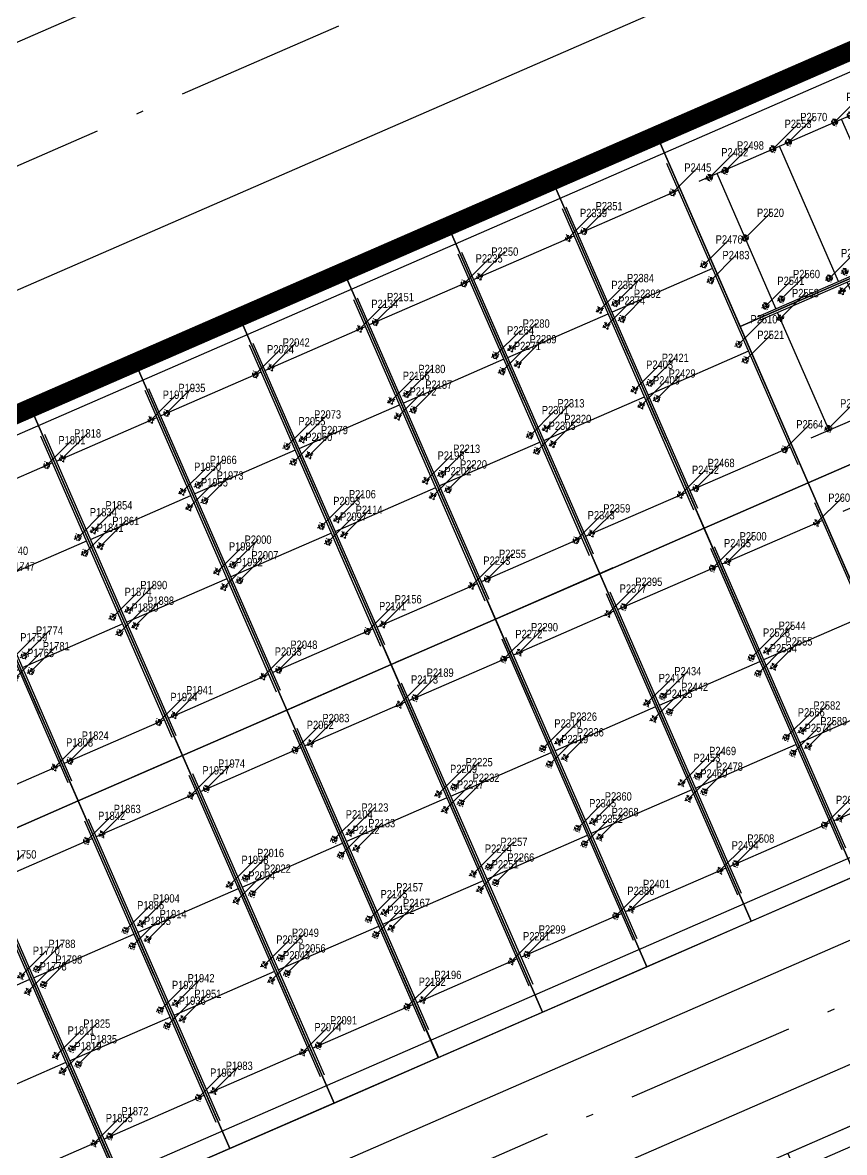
# Model space of a CAD drawing. Header units: millimetres. Extents: x 0 to 571985, y 0 to 2066666.
# Drawn here: x 568769 to 568812.4, y 2066464.8 to 2066524.4 of the extents above; entities that cross this region are included whole.
import ezdxf
from ezdxf.enums import TextEntityAlignment as Align
from ezdxf.xclip import XClip

# ---------------------------------------------------------------- set-up
doc = ezdxf.new("R2010")
doc.units = ezdxf.units.MM
for name, pattern in [('ACAD_ISO10W100', [18.5, 12, -3, 0.5, -3]), ('CENTER', [3, 1.5, -0.5, 0.5, -0.5]), ('CENTER2', [1.125, 0.75, -0.125, 0.125, -0.125]), ('HIDDEN', [0.75, 0.5, -0.25]), ('Xref Grid (A1)$0$CENTER2', [1.125, 0.75, -0.125, 0.125, -0.125]), ('Xref Grid A16$0$CENTER2', [1.125, 0.75, -0.125, 0.125, -0.125])]:
    doc.linetypes.add(name, pattern=pattern)
for name, color, linetype in [('01.AXIS', 160, 'CENTER2'), ('13.BEAM', 8, 'Continuous'), ('CDC.01.AXIS', 160, 'CENTER2'), ('ChiaLo', 128, 'CENTER'), ('datOlienke', 42, 'Continuous'), ('LogDg', 7, 'Continuous'), ('LoLK', 6, 'Continuous'), ('RANHGIOI', 2, 'HIDDEN'), ('TimDg', 222, 'Continuous'), ('ViaHeS', 32, 'Continuous'), ('Xref Grid (A1)$0$01.AXIS', 160, 'Xref Grid (A1)$0$CENTER2'), ('Xref Grid A16$0$01.AXIS', 160, 'Xref Grid A16$0$CENTER2')]:
    doc.layers.add(name, color=color, linetype=linetype)
for name, color, linetype, lineweight in [('A-DIM', 251, 'Continuous', 15), ('A-KY HIEU', 34, 'Continuous', 20), ('A-NET THAY', 125, 'Continuous', 18), ('A-TUONG', 255, 'Continuous', 35), ('boDnv', 54, 'Continuous', 25), ('E- RANH GIOI', 1, 'CENTER', 13), ('kata_text', 254, 'Continuous', 30)]:
    doc.layers.add(name, color=color, linetype=linetype, lineweight=lineweight)
doc.styles.add('kata_dim', font='vnrms.shx', dxfattribs={"width": 0.66, "oblique": 7})
doc.styles.add('kata_text', font='arial.ttf', dxfattribs={"width": 0.8})
doc.styles.add('rms', font='romans.shx', dxfattribs={"width": 0.7, "bigfont": 'vns.shx'})
doc.linetypes.add('ADL', pattern='A,0.125,-0.15,["++",rms,S=0.5,R=0,X=0,Y=-0.2245],-1.35,1.125', length=2.75)
doc.dimstyles.new('kata_dim_iso', dxfattribs={"dimtxt": 2.5, "dimasz": 1.5, "dimexe": 1.5, "dimexo": 2.5, "dimtad": 1, "dimdec": 0, "dimzin": 0, "dimdsep": 46, "dimtxsty": 'kata_dim', "dimblk": 'kata_block_ArchTick', "dimcen": 0.09, "dimdle": 1.2, "dimclrd": 8, "dimclre": 8, "dimclrt": 3, "dimadec": 0, "dimazin": 0, "dimtfac": 1, "dimtdec": 0, "dimtix": 1, "dimtofl": 0, "dimtmove": 0, "dimatfit": 3, "dimfxl": 3.75, "dimfxlon": 1, "dimtolj": 1, "dimtzin": 0, "dimarcsym": 0})

# ---------------------------------------------------------------- blocks, each defined once
blk = doc.blocks.new('NEN')
at = {"layer": 'boDnv', "color": 10, "linetype": 'ADL', "ltscale": 0.25}
for points in [[(116.663, 150.753), (122.733, 148.551), (135.807, 122.411), (133.753, 116.749), (-8.129, 54.905), (-13.649, 57.26), (-23.763, 84.693), (-21.221, 90.652)], [(156.672, 80.693), (146.026, 101.979), (139.956, 104.181), (-3.204, 41.78), (-5.746, 35.822), (2.49, 13.482), (8.01, 11.127), (154.618, 75.032)]]:
    blk.add_lwpolyline(points, close=True, dxfattribs=at)
at = {"layer": 'ChiaLo', "ltscale": 5}
for points in [[(120.963, 110.083), (104.98, 146.751)], [(115.462, 107.686), (99.479, 144.354)], [(126.14, 143.975), (109.375, 136.668)], [(109.962, 105.289), (93.979, 141.957)], [(104.462, 102.891), (88.479, 139.559)], [(98.962, 100.494), (82.979, 137.162)], [(130.171, 135.915), (-19.638, 70.615)], [(93.462, 98.096), (77.479, 134.764)], [(87.961, 95.699), (71.978, 132.367)], [(82.461, 93.301), (66.478, 129.969)], [(76.961, 90.904), (60.978, 127.572)]]:
    blk.add_lwpolyline(points, dxfattribs=at)
at = {"layer": 'datOlienke'}
for points in [[(116.629, 151.829), (123.449, 149.355), (136.893, 122.474), (134.546, 116.004), (-8.125, 53.816), (-14.438, 56.509), (-24.839, 84.72), (-21.985, 91.41)], [(157.758, 80.756), (146.742, 102.783), (139.922, 105.257), (-3.967, 42.538), (-6.821, 35.849), (1.701, 12.732), (8.014, 10.038), (155.411, 74.287)]]:
    blk.add_lwpolyline(points, close=True, dxfattribs=at)
at = {"layer": 'LogDg'}
blk.add_lwpolyline([(34.296, -348.766, -0.124666), (14.114, -339.771, 0.262937), (-5.331, -336.771, -0.009345), (-40.959, -349.473), (-145.868, -384.68, 0.405257), (-155.456, -403.235), (-146.557, -432.72), (-158.046, -436.187), (-166.572, -407.936, 0.423227), (-185.704, -398.049), (-272.077, -427.035, 0.40652), (-277.181, -436.964), (-262.947, -483.397), (-271.552, -486.035), (-285.593, -440.232, 0.421949), (-295.787, -434.992), (-422.26, -477.436, 0.346831), (-427.684, -485.726), (-426.662, -497.249, 0.109851), (-417.21, -527.045), (-422.398, -530.058, -0.109851), (-432.639, -497.779), (-433.194, -491.512, 0.484967), (-443.708, -484.634), (-484.199, -498.222, 0.36701), (-492.228, -511.51), (-484.402, -560.012), (-490.326, -560.967), (-497.433, -516.92, 0.457512), (-512.889, -507.388), (-525.337, -511.314, 0.375227), (-533.554, -524.795, 0.049445), (-523.248, -562.118), (-518.404, -576.577), (-525.515, -578.96), (-530.307, -564.659, -0.044276), (-540.221, -530.036, 0.448349), (-555.614, -520.863), (-568.853, -525.038), (-576.072, -502.149), (-552.391, -494.681, 0.333336), (-544.003, -482.976), (-545.865, -397.305, 0.120559), (-569.998, -307.198), (-621.979, -219.712, 0.334943), (-635.359, -214.239), (-686.931, -227.855), (-689.803, -216.977), (-647.957, -205.93, 0.498191), (-640.704, -188.198), (-654.378, -165.183, -0.144979), (-668.853, -108.061), (-659.845, 118.23, 0.428088), (-671.924, 130.707), (-689.222, 130.58), (-689.305, 141.83), (-670.344, 141.969, 0.400474), (-658.442, 153.492), (-657.828, 168.904), (-656.06, 189.374), (-648.588, 188.728), (-650.341, 168.432), (-650.889, 154.678, 0.425345), (-638.921, 142.201), (-621.613, 142.328, 0.402651), (-609.707, 153.94), (-609.387, 163.859, -0.019867), (-608.227, 179.942), (-606.8, 192.652), (-600.838, 191.983), (-602.264, 179.273, 0.019867), (-603.39, 163.665), (-603.676, 154.802, 0.425871), (-591.594, 142.415), (-548.362, 142.733), (-548.28, 131.483), (-592.887, 131.155, 0.401789), (-604.791, 119.578), (-607.754, 35.571, -0.005984), (-607.983, 30.718, 0.462462), (-599.177, 22.287), (-555.377, 26.801), (-554.762, 20.832), (-603.242, 15.836, 0.355613), (-610.381, 8.689), (-613.794, -24.838, 0.475348), (-605.015, -33.606), (-508.268, -23.636, 0.016072), (-476.806, -19.368, 0.37392), (-470.138, -11.259), (-470.705, 9.348), (-464.707, 9.513), (-464.235, -7.648, 0.461916), (-454.747, -15.288), (-421.581, -8.993, 0.020567), (-382.015, 0.216), (-299.764, 22.963, 0.415004), (-292.798, 35.293), (-296.969, 50.218), (-285.412, 53.448), (-281.218, 38.439, 0.413423), (-268.921, 31.492), (-169.968, 58.858, 0.427702), (-164.496, 69.052), (-169.623, 84.754), (-163.92, 86.616), (-158.479, 69.956, 0.400853), (-148.742, 64.729), (-123.897, 71.6, 0.437327), (-113.795, 91.173), (-114.462, 93.013), (-128.551, 136.154), (-105.736, 143.605), (-91.769, 100.833), (-90.91, 98.466, 0.429754), (-70.957, 89.772, 0.001079), (-63.934, 92.766, 0.001474), (-62.342, 93.454), (-47.534, 99.909, 0.386536), (-43.126, 109.726), (-48.301, 125.574), (-42.598, 127.436), (-38.076, 113.59, 0.442444), (-27.275, 108.739), (111.617, 169.28, 0.414214), (115.754, 179.811), (109.361, 194.478), (114.861, 196.875), (121.255, 182.208, 0.414214), (131.785, 178.071), (252.97, 230.894), (276.872, 241.312), (291.579, 249.057, 0.419837), (295.267, 261.365), (290.95, 269.196), (301.459, 274.99), (306.058, 266.648, 0.408717), (318.136, 263.031), (326.546, 267.464), (332.148, 256.836), (324.233, 252.656, 0.419466), (320.555, 240.352), (397.092, 101.523, 0.433643), (408.413, 98.649), (440.787, 119.386), (444.023, 114.334), (410.428, 92.813, 0.395048), (407.737, 82.215), (451.056, 3.639, -0.005576), (472.219, -35.781, 0.422017), (490.066, -41.118), (502.995, -33.918), (514.672, -54.886), (500.295, -62.892, 0.404193), (495.052, -80.181), (502.502, -94.711), (491.824, -100.186), (485.095, -87.061, 0.424556), (467.192, -81.64), (316.164, -165.913), (307.211, -171.115, 0.396001), (304.075, -181.611), (326.147, -225.742), (318.098, -229.768), (296.726, -187.038, 0.432664), (285.552, -183.699), (178.072, -246.148, 0.389772), (174.86, -256.488), (194.1, -297.126), (188.677, -299.693), (170.231, -260.733, 0.439085), (158.982, -257.239), (145.496, -265.075, -0.013452), (97.701, -291.151, 0.262926), (86.853, -307.563, -0.162068), (76.015, -333.842, 0.270323), (72.318, -353.653), (79.981, -375.074), (57.383, -383.157), (49.72, -361.737, 0.270325), (34.296, -348.766)], format="xyb", dxfattribs=at)
for points in [[(-6.653, 51.185), (136.874, 113.746, 0.429738), (140.832, 124.658), (126.05, 154.214, 0.398858), (115.699, 157.969), (-24.481, 96.867, 0.397369), (-28.79, 86.766), (-17.356, 55.751, 0.431261)], [(-1.168, 12.049), (-9.545, 35.211, -0.395588), (-5.218, 45.265), (140.335, 108.71, -0.398858), (150.687, 104.955), (161.697, 82.941, -0.429738), (157.739, 72.029), (9.552, 7.436, -0.433088)]]:
    blk.add_lwpolyline(points, format="xyb", close=True, dxfattribs=at)
at = {"layer": 'LoLK'}
for points in [[(123.449, 149.355), (116.629, 151.829), (104.98, 146.751), (109.375, 136.668), (126.14, 143.975)], [(104.98, 146.751), (99.479, 144.354), (107.471, 126.02), (112.971, 128.417)], [(99.479, 144.354), (93.979, 141.957), (101.971, 123.623), (107.471, 126.02)], [(130.171, 135.915), (126.14, 143.975), (109.375, 136.668), (112.971, 128.417)], [(93.979, 141.957), (88.479, 139.559), (96.471, 121.225), (101.971, 123.623)], [(88.479, 139.559), (82.979, 137.162), (90.97, 118.828), (96.471, 121.225)], [(82.979, 137.162), (77.479, 134.764), (85.47, 116.43), (90.97, 118.828)], [(134.202, 127.854), (130.171, 135.915), (112.971, 128.417), (116.567, 120.167)], [(77.479, 134.764), (71.978, 132.367), (79.97, 114.033), (85.47, 116.43)], [(71.978, 132.367), (66.478, 129.969), (74.47, 111.635), (79.97, 114.033)], [(66.478, 129.969), (60.978, 127.572), (68.97, 109.238), (74.47, 111.635)], [(112.971, 128.417), (107.471, 126.02), (115.462, 107.686), (120.963, 110.083)], [(107.471, 126.02), (101.971, 123.623), (109.962, 105.289), (115.462, 107.686)], [(101.971, 123.623), (96.471, 121.225), (104.462, 102.891), (109.962, 105.289)], [(96.471, 121.225), (90.97, 118.828), (98.962, 100.494), (104.462, 102.891)], [(90.97, 118.828), (85.47, 116.43), (93.462, 98.096), (98.962, 100.494)], [(85.47, 116.43), (79.97, 114.033), (87.961, 95.699), (93.462, 98.096)], [(79.97, 114.033), (74.47, 111.635), (82.461, 93.301), (87.961, 95.699)], [(74.47, 111.635), (68.97, 109.238), (76.961, 90.904), (82.461, 93.301)], [(68.97, 109.238), (63.469, 106.84), (71.461, 88.506), (76.961, 90.904)], [(117.397, 95.439), (111.897, 93.041), (118.69, 77.458), (124.19, 79.855)]]:
    blk.add_lwpolyline(points, close=True, dxfattribs=at)
at = {"layer": 'RANHGIOI', "color": 1, "ltscale": 9, "const_width": 1}
blk.add_lwpolyline([(460, -51.299, 0.006594), (435.293, -5.051), (303.078, 234.769), (284.672, 225.077), (-55.993, 76.586), (-56.839, 76.223, -0.005137), (-90.743, 62.093), (-377.217, -17.133, -0.020567), (-418.225, -26.678), (-463.443, -35.259, -0.021218), (-506.422, -41.541), (-623.638, -53.62), (-626.464, -70.884, 0.128574), (-620.42, -135.36), (-615.505, -148.86, 0.039408), (-607.143, -167.188), (-594.172, -190.555), (-547.57, -259.493, -0.11987), (-522.704, -326.397), (-507.917, -451.947), (-504.475, -473.277), (-499.271, -471.636), (-50.48, -321.024, 0.050684), (130.425, -239.135), (301.319, -139.843)], format="xyb", close=True, dxfattribs=at)
at = {"layer": 'TimDg', "linetype": 'ACAD_ISO10W100', "ltscale": 0.75}
blk.add_lwpolyline([(-618.456, -41.023), (-507.652, -29.604, 0.021218), (-465.681, -23.47), (-420.462, -14.888, 0.020567), (-380.415, -5.567), (-94.607, 73.475, 0.005041), (-61.569, 87.252, 0.001474), (-59.945, 87.954), (279.472, 235.9), (307.904, 250.872)], format="xyb", dxfattribs=at)
for points in [[(80.71, -412.741), (34.278, -282.941), (-103.138, 96.993), (-128.229, 173.827)], [(150.079, 116.23), (-16.139, 43.778)]]:
    blk.add_lwpolyline(points, dxfattribs=at)
at = {"layer": 'ViaHeS', "elevation": 0}
blk.add_lwpolyline([(-483.362, -504.27), (-441.21, -490.124), (-436.029, -493.514), (-435.627, -498.044, 0.109851), (-424.993, -531.564), (-414.615, -525.539, -0.109851), (-423.674, -496.984), (-424.342, -489.445), (-420.001, -483.006), (-295.249, -441.14), (-289.043, -444.33), (-275.854, -487.354), (-258.645, -482.078), (-271.972, -438.601), (-268.698, -432.23), (-181.634, -403.012), (-172.975, -407.486), (-163.79, -437.92), (-140.813, -430.986), (-150.211, -399.847), (-145.597, -390.918), (-39.026, -355.153, 0.008545), (-6.235, -343.522, -0.249193), (12.375, -345.964, 0.09975), (30.772, -354.181, -0.256949), (45.215, -366.957), (51.733, -385.178), (85.63, -373.053), (79.112, -354.831, -0.256949), (82.174, -335.793, 0.136918), (92.607, -310.438, -0.249193), (103.308, -295.017, 0.012659), (148.511, -270.262), (162.157, -262.333), (168.62, -264.341), (185.966, -300.977), (196.811, -295.842), (179.033, -258.291), (181.216, -251.26), (287.384, -189.574), (293.944, -191.534), (314.073, -231.781), (330.172, -223.729), (309.538, -182.474), (311.625, -175.49), (319.134, -171.127), (408.277, -121.386), (412.274, -122.589), (434.351, -165.321), (442.347, -161.19), (420.137, -118.201), (421.38, -114.074), (470.335, -86.758), (479.641, -89.576), (486.485, -102.924), (507.841, -91.973), (500.499, -77.654), (503.421, -68.019), (517.591, -60.128), (500.076, -28.676), (486.971, -35.974), (477.625, -33.17, 0.0056), (456.311, 6.536), (412.324, 86.322), (414.12, 93.398), (444.832, 113.071), (439.977, 120.649), (409.766, 101.296), (403.142, 102.978), (327.714, 239.794), (330.524, 249.193), (334.945, 251.528), (323.749, 272.772), (318.926, 270.23), (309.354, 273.096), (306.713, 277.887), (285.696, 266.299), (288.11, 261.921), (285.295, 252.529), (274.271, 246.724), (129.387, 183.571), (122.806, 186.157), (117.612, 198.074), (106.611, 193.279), (111.806, 181.362), (109.22, 174.781), (26.33, 138.65), (-29.869, 114.154), (-36.004, 116.909), (-39.746, 128.368), (-51.153, 124.642), (-47.055, 112.092), (-50.086, 105.341), (-75.921, 94.08), (-84.511, 97.937), (-100.033, 145.467), (-134.254, 134.292), (-118.657, 86.529), (-123.231, 78.009), (-150.258, 70.535), (-156.629, 73.955), (-161.068, 87.547), (-172.475, 83.822), (-168.207, 70.753), (-171.474, 64.667), (-269.546, 37.545), (-275.711, 41.028), (-279.634, 55.063), (-302.748, 48.603), (-298.843, 34.63), (-302.316, 28.482), (-383.614, 5.999, -0.020567), (-422.7, -3.099), (-456.246, -9.465), (-461.296, -5.399), (-461.708, 9.595), (-473.703, 9.265), (-473.239, -7.637), (-478.028, -13.489, -0.015955), (-508.883, -17.667), (-606.147, -27.691), (-610.614, -23.229), (-607.49, 7.461), (-602.01, 12.947), (-554.455, 17.848), (-555.685, 29.785), (-600.448, 25.172), (-605.043, 29.645, 0.007073), (-604.756, 35.466), (-601.912, 116.095), (-594.665, 123.142), (-548.221, 123.483), (-548.421, 150.733), (-593.42, 150.402), (-600.493, 157.35, -0.027886), (-599.283, 178.939), (-597.857, 191.648), (-609.782, 192.987), (-611.208, 180.277, 0.019867), (-612.385, 163.955), (-612.597, 157.389), (-619.823, 150.342), (-639.316, 150.198), (-646.998, 158.133), (-646.598, 168.196), (-644.852, 188.405), (-659.796, 189.697), (-661.572, 169.14), (-662.014, 158.023), (-670.332, 149.97), (-689.364, 149.83), (-689.163, 122.58), (-671.417, 122.71), (-663.736, 114.776), (-672.6, -107.912, 0.144979), (-657.602, -167.099), (-644.687, -188.836), (-648.335, -197.756), (-691.845, -209.242), (-684.889, -235.59), (-633.86, -222.118), (-622.039, -226.953), (-573.255, -309.058, -0.120474), (-549.614, -397.387), (-547.842, -478.902), (-555.298, -489.306), (-577.876, -496.427), (-567.048, -530.76), (-552.743, -526.248), (-543.713, -531.719, 0.042979), (-533.836, -565.928), (-529.071, -580.151), (-514.848, -575.386), (-519.719, -560.846, -0.045576), (-529.315, -527.166), (-523.005, -516.87), (-508.247, -512.215), (-500.456, -517.02), (-493.287, -561.445), (-481.44, -559.534), (-488.883, -513.408), (-483.362, -504.27)], format="xyb", dxfattribs=at)
at = {"layer": 'ViaHeS'}
for points in [[(116.629, 151.829), (123.449, 149.355), (136.893, 122.474), (134.546, 116.004), (-8.125, 53.816), (-14.438, 56.509), (-24.839, 84.72), (-21.985, 91.41)], [(157.758, 80.756), (146.742, 102.783), (139.922, 105.257), (-3.967, 42.538), (-6.821, 35.849), (1.701, 12.732), (8.014, 10.038), (155.411, 74.287)]]:
    blk.add_lwpolyline(points, close=True, dxfattribs=at)
blk = doc.blocks.new('NEN M01')
at = {"layer": 'datOlienke'}
blk.add_lwpolyline([(4.737, 4.993), (3.439, 29.587), (-1.824, 34.58), (-158.789, 34.58), (-164.078, 29.588), (-165.502, 4.992), (-160.791, 0), (0, 0)], close=True, dxfattribs=at)
at = {"layer": 'LoLK'}
blk.add_lwpolyline([(-26.396, 34.58), (-32.396, 34.58), (-32.396, 17.58), (-26.396, 17.58)], close=True, dxfattribs=at)
blk = doc.blocks.new('A$C758D662A')
at = {"linetype": 'HIDDEN', "ltscale": 500}
for radius in [300, 200]:
    blk.add_circle((0, 0), radius, dxfattribs=at)
at = {"layer": 'CDC.01.AXIS', "ltscale": 200}
for p, q in [((437, 0), (-437, 0)), ((0, 437), (0, -437))]:
    blk.add_line(p, q, dxfattribs=at)
blk = doc.blocks.new('A11 SAO-2')
at = {"layer": 'Xref Grid A16$0$01.AXIS', "ltscale": 500}
for p, q in [((0.11, -1.086), (0.11, -15.387)), ((5.89, -1.086), (5.89, -15.387)), ((0.11, -2.11), (5.89, -2.11)), ((0.11, -6.91), (5.89, -6.91)), ((0.11, -9.99), (5.89, -9.99)), ((0.11, -13.89), (5.89, -13.89))]:
    blk.add_line(p, q, dxfattribs=at)
at = {"xscale": 0.0005, "yscale": 0.0005, "zscale": 0.0005}
for p in [(0.45, -2.11), (5.55, -2.11), (0.45, -6.55), (5.55, -6.55), (0.45, -7.45), (5.55, -7.45), (0.45, -9.45), (5.55, -9.45), (0.45, -10.35), (5.55, -10.35), (0.45, -13.89), (5.55, -13.89)]:
    blk.add_blockref('A$C758D662A', p, dxfattribs=at)
blk = doc.blocks.new('NEN H01')
at = {"layer": 'datOlienke'}
blk.add_lwpolyline([(-2.11, 40), (3.153, 35.007), (4.737, 4.993), (0, 0), (-155.636, 0), (-160.347, 4.992), (-158.608, 35.008), (-153.319, 40)], close=True, dxfattribs=at)
at = {"layer": 'LoLK'}
for points in [[(-56.818, 40), (-62.818, 40), (-62.818, 20), (-56.818, 20)], [(-50.818, 40), (-56.818, 40), (-56.818, 20), (-50.818, 20)], [(-44.818, 40), (-50.818, 40), (-50.818, 20), (-44.818, 20)], [(-38.818, 40), (-44.818, 40), (-44.818, 20), (-38.818, 20)], [(-32.818, 40), (-38.818, 40), (-38.818, 20), (-32.818, 20)], [(-26.818, 40), (-32.818, 40), (-32.818, 20), (-26.818, 20)], [(-20.818, 40), (-26.818, 40), (-26.818, 20), (-20.818, 20)], [(-14.818, 40), (-20.818, 40), (-20.818, 20), (-14.818, 20)], [(3.153, 35.007), (-2.11, 40), (-14.818, 40), (-14.818, 29), (3.47, 29)], [(3.945, 20), (3.47, 29), (-14.818, 29), (-14.818, 20)], [(-62.818, 20), (-68.818, 20), (-68.818, 0), (-62.818, 0)], [(-56.818, 20), (-62.818, 20), (-62.818, 0), (-56.818, 0)], [(-50.818, 20), (-56.818, 20), (-56.818, 0), (-50.818, 0)], [(-44.818, 20), (-50.818, 20), (-50.818, 0), (-44.818, 0)], [(-38.818, 20), (-44.818, 20), (-44.818, 0), (-38.818, 0)], [(-32.818, 20), (-38.818, 20), (-38.818, 0), (-32.818, 0)], [(-26.818, 20), (-32.818, 20), (-32.818, 0), (-26.818, 0)], [(-20.818, 20), (-26.818, 20), (-26.818, 0), (-20.818, 0)], [(-14.818, 20), (-20.818, 20), (-20.818, 0), (-14.818, 0)], [(4.42, 11), (3.945, 20), (-14.818, 20), (-14.818, 11)]]:
    blk.add_lwpolyline(points, close=True, dxfattribs=at)
blk = doc.blocks.new('T2 CUM A7')
at = {"layer": '01.AXIS', "ltscale": 500}
for p, q in [((0.11, 0.914), (0.11, -14.466)), ((7.89, 0.914), (7.89, -14.466)), ((8.11, 0.914, 0), (8.11, -14.322, 0)), ((14.89, 0.914, 0), (14.89, -14.322, 0)), ((19.11, 0.914, 0), (19.11, -13.297, 0)), ((25.89, 0.914, 0), (25.89, -13.297, 0)), ((26.11, 0.914, 0), (26.11, -13.543, 0)), ((33.89, 0.914, 0), (33.89, -13.543, 0)), ((0.05, -0.11), (7.89, -0.11)), ((14.94, -0.11, 0), (8.11, -0.11, 0)), ((19.05, -0.11, 0), (25.89, -0.11, 0)), ((26.11, -0.11, 0), (33.89, -0.11, 0)), ((19.11, -4.11, 0), (25.89, -4.11, 0)), ((26.11, -3.71, 0), (33.89, -3.71, 0)), ((14.89, -4.41, 0), (8.11, -4.41, 0)), ((0.11, -5.21), (7.89, -5.21)), ((26.11, -7.28, 0), (33.89, -7.28, 0)), ((19.11, -8.13, 0), (25.89, -8.13, 0)), ((0.11, -8.81), (7.89, -8.81)), ((14.89, -8.43, 0), (8.11, -8.43, 0)), ((30.014, -11.32, 0), (33.89, -11.32, 0)), ((26.11, -11.7, 0), (29.38, -11.7, 0)), ((0.11, -12.85), (7.89, -12.85))]:
    blk.add_line(p, q, dxfattribs=at)
at = {"layer": '01.AXIS', "ltscale": 500, "elevation": 0}
for points in [[(19.11, -12.153), (25.89, -11.724)], [(14.89, -12.41), (8.11, -12.84)]]:
    blk.add_lwpolyline(points, dxfattribs=at)
at = {"layer": '13.BEAM', "ltscale": 500}
blk.add_line((7.442, -13.011), (7.443, -13.011), dxfattribs=at)
at = {"yscale": 0.0005, "zscale": 0.0005}
for p, xscale in [((0.2, -0.11), 0.0005), ((7.55, -0.11), -0.0005), ((8.45, -0.11, 0), 0.0005), ((14.79, -0.11, 0), -0.0005), ((19.2, -0.11, 0), 0.0005), ((25.55, -0.11, 0), -0.0005), ((26.45, 0.34), 0.0005), ((30.17, -0.11, 0), 0.0005), ((33.85, 0.34), 0.0005), ((26.45, -0.56), 0.0005), ((33.85, -0.56), 0.0005), ((19.11, -3.66, 0), 0.0005), ((25.55, -3.66, 0), -0.0005), ((26.45, -3.32), 0.0005), ((33.89, -3.32), 0.0005), ((8.45, -3.82, 0), 0.0005), ((14.89, -3.82, 0), -0.0005), ((26.45, -4.22), 0.0005), ((33.89, -4.22), 0.0005), ((0.11, -4.71), 0.0005), ((8.45, -4.72, 0), 0.0005), ((14.89, -4.72, 0), -0.0005), ((19.11, -4.56, 0), 0.0005), ((25.55, -4.56, 0), -0.0005), ((0.11, -5.61), 0.0005), ((26.45, -6.87), 0.0005), ((33.89, -6.87, 0), 0.0005), ((8.45, -7.84, 0), 0.0005), ((14.89, -7.845, 0), -0.0005), ((19.11, -7.54, 0), 0.0005), ((25.55, -7.54, 0), -0.0005), ((26.45, -7.77), 0.0005), ((33.89, -7.77, 0), 0.0005), ((0.11, -8.22), 0.0005), ((7.55, -8.22), -0.0005), ((19.11, -8.44, 0), 0.0005), ((25.55, -8.44, 0), -0.0005), ((0.11, -9.12), 0.0005), ((7.55, -9.12), -0.0005), ((8.45, -8.74, 0), 0.0005), ((14.89, -8.745, 0), -0.0005), ((33.89, -9.267), 0.0005), ((26.45, -11.25, 0), 0.0005), ((31.457, -11.32, 0), 0.0005), ((32.357, -11.32, 0), 0.0005), ((0.11, -11.64), 0.0005), ((25.55, -11.725, 0), -0.0005), ((14.793, -12.42, 0), -0.0005), ((19.21, -12.15, 0), 0.0005), ((26.45, -12.15, 0), 0.0005), ((7.55, -12.873), -0.0005), ((8.45, -12.856, 0), 0.0005)]:
    blk.add_blockref('A$C758D662A', p, dxfattribs=dict(at, xscale=xscale))
at = {"yscale": 0.0005, "zscale": 0.0005, "rotation": 270}
for p, xscale in [((5.41, -0.11), 0.0005), ((6.31, -0.11), 0.0005), ((7.55, -4.86), -0.0005), ((7.55, -5.76), -0.0005), ((1.47, -13.25), 0.0005), ((2.37, -13.25), 0.0005)]:
    blk.add_blockref('A$C758D662A', p, dxfattribs=dict(at, xscale=xscale))
blk = doc.blocks.new('pile Plan')
at = {"xscale": 0.5, "yscale": 0.5, "zscale": 0.5}
for p in [(340, 14779), (5440.000004, 14779), (340, 9630), (5440.000004, 9630), (340, 8730), (5440.000004, 8730), (340, 5040), (5440.000004, 5040), (340, 4140), (5440.000004, 4140), (340, -1), (5440.000004, -1)]:
    blk.add_blockref('A$C758D662A', p, dxfattribs=at)
blk = doc.blocks.new('A1 - 2')
at = {"layer": 'Xref Grid (A1)$0$01.AXIS', "ltscale": 500}
for p, q in [((0.11, -1.086), (0.11, -18.434)), ((5.89, -1.086), (5.89, -18.434)), ((0.11, -2.11), (5.89, -2.11)), ((0.11, -7.62), (5.89, -7.62)), ((0.11, -12.39), (5.89, -12.39)), ((0.11, -16.89), (5.89, -16.89))]:
    blk.add_line(p, q, dxfattribs=at)
at = {"xscale": 0.001, "yscale": 0.001, "zscale": 0.001}
blk.add_blockref('pile Plan', (0.11, -16.89), dxfattribs=at)
blk = doc.blocks.new('A5 - 2')
at = {"layer": 'Xref Grid (A1)$0$01.AXIS', "ltscale": 500}
for p, q in [((0.11, -1.086), (0.11, -18.434)), ((5.89, -1.086), (5.89, -18.434)), ((0.11, -2.11), (5.89, -2.11)), ((0.11, -7.62), (5.89, -7.62)), ((0.11, -12.39), (5.89, -12.39)), ((0.11, -16.89), (5.89, -16.89))]:
    blk.add_line(p, q, dxfattribs=at)
at = {"xscale": 0.001, "yscale": 0.001, "zscale": 0.001}
blk.add_blockref('pile Plan', (0.11, -16.89), dxfattribs=at)
blk = doc.blocks.new('a1 sao - 2')
at = {"layer": 'Xref Grid (A1)$0$01.AXIS', "ltscale": 500}
for p, q in [((0.11, -1.086), (0.11, -18.434)), ((5.89, -1.086), (5.89, -18.434)), ((0.11, -2.11), (5.89, -2.11)), ((0.11, -7.62), (5.89, -7.62)), ((0.11, -12.39), (5.89, -12.39)), ((0.11, -16.89), (5.89, -16.89))]:
    blk.add_line(p, q, dxfattribs=at)
at = {"xscale": 0.001, "yscale": 0.001, "zscale": 0.001}
blk.add_blockref('pile Plan', (0.11, -16.89), dxfattribs=at)
blk = doc.blocks.new('a5 sao - 2')
at = {"layer": 'Xref Grid (A1)$0$01.AXIS', "ltscale": 500}
for p, q in [((-5.89, -1.086), (-5.89, -18.434)), ((-0.11, -1.086), (-0.11, -18.434)), ((-5.89, -2.11), (-0.11, -2.11)), ((-5.89, -7.62), (-0.11, -7.62)), ((-5.89, -12.39), (-0.11, -12.39)), ((-5.89, -16.89), (-0.11, -16.89))]:
    blk.add_line(p, q, dxfattribs=at)
at = {"xscale": 0.001, "yscale": 0.001, "zscale": 0.001}
blk.add_blockref('pile Plan', (-5.89, -16.89), dxfattribs=at)
blk = doc.blocks.new('A$C33BC4D2A')
at = {"layer": 'A-KY HIEU', "color": 0, "const_width": 1.022}
blk.add_lwpolyline([(14.345, -292.097), (14.345, -4.903), (414.985, -4.903), (414.985, -292.097)], close=True, dxfattribs=at)
at = {"layer": 'Defpoints', "color": 125}
blk.add_lwpolyline([(0, -297), (420, -297), (420, 0), (0, 0)], close=True, dxfattribs=at)
blk = doc.blocks.new('kata_block_ArchTick')
at = {"color": 8}
blk.add_line((1, 0), (-1, 0), dxfattribs=at)
at = {"color": 8, "const_width": 0.15}
blk.add_lwpolyline([(-0.5, -0.5), (0.5, 0.5)], dxfattribs=at)
blk = doc.blocks.new('*U101')
at = {"color": 0, "ltscale": 0.8, "style": 'kata_text', "width": 0.8}
blk.add_attdef('TEN', text='', height=2.2, dxfattribs=at).set_placement((6.67, 6.67), align=Align.MIDDLE_CENTER)
at = {"color": 0, "ltscale": 0.8, "style": 'kata_text', "width": 0.8, "flags": 1}
blk.add_attdef('CHU_THICH', text='', height=2.2, dxfattribs=at).set_placement((0, 0), align=Align.MIDDLE_CENTER)
at = {"layer": 'Defpoints'}
blk.add_leader([(0, 0), (6.67, 6.67)], dimstyle='kata_dim_iso', override={"dimasz": 0.6, "dimgap": 0.625, "dimtad": 0}, dxfattribs=at)
blk = doc.blocks.new('A$C3EA269C7')
at = {"layer": 'kata_text', "xscale": 0.2, "yscale": 0.2, "zscale": 0.2}
for p, values in [((183.646, 81.749, 0.002), {'TEN': 'P2617'}), ((180.391, 80.33, 0.002), {'TEN': 'P2553'}), ((181.216, 80.69, 0.002), {'TEN': 'P2570'}), ((177.877, 79.191, 0.002), {'TEN': 'P2498'}), ((177.052, 78.831, 0.002), {'TEN': 'P2482'}), ((175.102, 78.026, 0.002), {'TEN': 'P2445'}), ((170.427, 75.988, 0.002), {'TEN': 'P2351'}), ((169.602, 75.628, 0.002), {'TEN': 'P2339'}), ((178.935, 75.638, 0.002), {'TEN': 'P2520'}), ((176.756, 74.23, 0.002), {'TEN': 'P2476'}), ((164.926, 73.59, 0.002), {'TEN': 'P2250'}), ((164.101, 73.231, 0.002), {'TEN': 'P2235'}), ((177.116, 73.405, 0.002), {'TEN': 'P2483'}), ((183.364, 73.51, 0.002), {'TEN': 'P2612'}), ((180.834, 72.407, 0.002), {'TEN': 'P2560'}), ((184.036, 72.821, 0.002), {'TEN': 'P2626'}), ((171.256, 71.832, 0.002), {'TEN': 'P2367'}), ((172.081, 72.192, 0.002), {'TEN': 'P2384'}), ((180.009, 72.048, 0.002), {'TEN': 'P2541'}), ((159.426, 71.193, 0.002), {'TEN': 'P2151'}), ((172.441, 71.367, 0.002), {'TEN': 'P2392'}), ((180.781, 71.402, 0.002), {'TEN': 'P2558'}), ((158.601, 70.833, 0.002), {'TEN': 'P2134'}), ((171.616, 71.007, 0.002), {'TEN': 'P2374'}), ((178.591, 70.022, 0.002), {'TEN': 'P2510'}), ((165.756, 69.435, 0.002), {'TEN': 'P2264'}), ((166.581, 69.794, 0.002), {'TEN': 'P2280'}), ((153.926, 68.795, 0.002), {'TEN': 'P2042'}), ((166.941, 68.969, 0.002), {'TEN': 'P2289'}), ((178.95, 69.197, 0.002), {'TEN': 'P2521'}), ((153.101, 68.436, 0.002), {'TEN': 'P2024'}), ((166.116, 68.61, 0.002), {'TEN': 'P2271'}), ((173.09, 67.624, 0.002), {'TEN': 'P2403'}), ((173.915, 67.984, 0.002), {'TEN': 'P2421'}), ((160.256, 67.037, 0.002), {'TEN': 'P2166'}), ((161.081, 67.397, 0.002), {'TEN': 'P2180'}), ((174.275, 67.159, 0.002), {'TEN': 'P2429'}), ((148.426, 66.398, 0.002), {'TEN': 'P1935'}), ((161.441, 66.572, 0.002), {'TEN': 'P2187'}), ((173.45, 66.799, 0.002), {'TEN': 'P2409'}), ((147.601, 66.038, 0.002), {'TEN': 'P1917'}), ((160.615, 66.212, 0.002), {'TEN': 'P2172'}), ((167.59, 65.227, 0.002), {'TEN': 'P2301'}), ((168.415, 65.587, 0.002), {'TEN': 'P2313'}), ((183.319, 65.581, 0.002), {'TEN': 'P2611'}), ((154.756, 64.64, 0.002), {'TEN': 'P2055'}), ((155.581, 64.999, 0.002), {'TEN': 'P2073'}), ((168.775, 64.762, 0.002), {'TEN': 'P2320'}), ((155.94, 64.174, 0.002), {'TEN': 'P2079'}), ((167.95, 64.402, 0.002), {'TEN': 'P2305'}), ((181.008, 64.477, 0.002), {'TEN': 'P2564'}), ((142.1, 63.641, 0.002), {'TEN': 'P1801'}), ((142.925, 64, 0.002), {'TEN': 'P1818'}), ((155.115, 63.815, 0.002), {'TEN': 'P2060'}), ((162.09, 62.83, 0.002), {'TEN': 'P2198'}), ((162.915, 63.189, 0.002), {'TEN': 'P2213'}), ((149.255, 62.242, 0.002), {'TEN': 'P1950'}), ((150.08, 62.602, 0.002), {'TEN': 'P1966'}), ((163.275, 62.364, 0.002), {'TEN': 'P2220'}), ((176.332, 62.439, 0.002), {'TEN': 'P2468'}), ((150.44, 61.777, 0.002), {'TEN': 'P1973'}), ((162.45, 62.005, 0.002), {'TEN': 'P2202'}), ((175.507, 62.079, 0.002), {'TEN': 'P2452'}), ((149.615, 61.417, 0.002), {'TEN': 'P1955'}), ((156.59, 60.432, 0.002), {'TEN': 'P2093'}), ((157.415, 60.792, 0.002), {'TEN': 'P2106'}), ((182.695, 60.607, 0.002), {'TEN': 'P2600'}), ((143.755, 59.845, 0.002), {'TEN': 'P1834'}), ((144.58, 60.204, 0.002), {'TEN': 'P1854'}), ((157.774, 59.967, 0.002), {'TEN': 'P2114'}), ((170.832, 60.042, 0.002), {'TEN': 'P2359'}), ((144.94, 59.379, 0.002), {'TEN': 'P1861'}), ((156.949, 59.607, 0.002), {'TEN': 'P2097'}), ((170.007, 59.682, 0.002), {'TEN': 'P2343'}), ((144.115, 59.02, 0.002), {'TEN': 'P1841'}), ((151.915, 58.394, 0.002), {'TEN': 'P2000'}), ((177.194, 58.209, 0.002), {'TEN': 'P2485'}), ((178.019, 58.569, 0.002), {'TEN': 'P2500'}), ((139.08, 57.807, 0.002), {'TEN': 'P1740'}), ((151.089, 58.035, 0.002), {'TEN': 'P1987'}), ((152.274, 57.569, 0.002), {'TEN': 'P2007'}), ((165.332, 57.644, 0.002), {'TEN': 'P2255'}), ((139.439, 56.982, 0.002), {'TEN': 'P1747'}), ((151.449, 57.21, 0.002), {'TEN': 'P1992'}), ((164.507, 57.284, 0.002), {'TEN': 'P2243'}), ((146.414, 55.997, 0.002), {'TEN': 'P1890'}), ((171.694, 55.812, 0.002), {'TEN': 'P2377'}), ((172.519, 56.171, 0.002), {'TEN': 'P2395'}), ((145.589, 55.637, 0.002), {'TEN': 'P1874'}), ((146.774, 55.172, 0.002), {'TEN': 'P1898'}), ((159.832, 55.247, 0.002), {'TEN': 'P2156'}), ((145.949, 54.812, 0.002), {'TEN': 'P1880'}), ((159.007, 54.887, 0.002), {'TEN': 'P2141'}), ((140.914, 53.599, 0.002), {'TEN': 'P1774'}), ((166.194, 53.414, 0.002), {'TEN': 'P2272'}), ((167.019, 53.774, 0.002), {'TEN': 'P2290'}), ((179.252, 53.489, 0.002), {'TEN': 'P2528'}), ((180.077, 53.849, 0.002), {'TEN': 'P2544'}), ((140.089, 53.24, 0.002), {'TEN': 'P1759'}), ((141.274, 52.774, 0.002), {'TEN': 'P1781'}), ((154.332, 52.849, 0.002), {'TEN': 'P2048'}), ((180.436, 53.024, 0.002), {'TEN': 'P2555'}), ((140.449, 52.415, 0.002), {'TEN': 'P1765'}), ((153.506, 52.489, 0.002), {'TEN': 'P2033'}), ((179.611, 52.664, 0.002), {'TEN': 'P2534'}), ((160.694, 51.017, 0.002), {'TEN': 'P2173'}), ((161.519, 51.376, 0.002), {'TEN': 'P2189'}), ((173.752, 51.092, 0.002), {'TEN': 'P2417'}), ((174.577, 51.451, 0.002), {'TEN': 'P2434'}), ((148.831, 50.452, 0.002), {'TEN': 'P1941'}), ((174.936, 50.626, 0.002), {'TEN': 'P2442'}), ((148.006, 50.092, 0.002), {'TEN': 'P1924'}), ((174.111, 50.266, 0.002), {'TEN': 'P2425'}), ((181.086, 49.281, 0.002), {'TEN': 'P2566'}), ((181.911, 49.641, 0.002), {'TEN': 'P2582'}), ((155.193, 48.619, 0.002), {'TEN': 'P2062'}), ((156.019, 48.979, 0.002), {'TEN': 'P2083'}), ((168.251, 48.694, 0.002), {'TEN': 'P2310'}), ((169.076, 49.054, 0.002), {'TEN': 'P2326'}), ((182.27, 48.816, 0.002), {'TEN': 'P2589'}), ((143.331, 48.054, 0.002), {'TEN': 'P1824'}), ((169.436, 48.229, 0.002), {'TEN': 'P2336'}), ((181.445, 48.456, 0.002), {'TEN': 'P2574'}), ((142.506, 47.695, 0.002), {'TEN': 'P1808'}), ((168.611, 47.869, 0.002), {'TEN': 'P2319'}), ((175.586, 46.884, 0.002), {'TEN': 'P2453'}), ((176.411, 47.243, 0.002), {'TEN': 'P2469'}), ((149.693, 46.222, 0.002), {'TEN': 'P1957'}), ((150.518, 46.581, 0.002), {'TEN': 'P1974'}), ((162.751, 46.297, 0.002), {'TEN': 'P2209'}), ((163.576, 46.656, 0.002), {'TEN': 'P2225'}), ((176.77, 46.418, 0.002), {'TEN': 'P2478'}), ((163.936, 45.831, 0.002), {'TEN': 'P2232'}), ((175.945, 46.059, 0.002), {'TEN': 'P2460'}), ((163.111, 45.472, 0.002), {'TEN': 'P2217'}), ((183.925, 45.02, 0.002), {'TEN': 'P2624'}), ((170.085, 44.486, 0.002), {'TEN': 'P2345'}), ((170.91, 44.846, 0.002), {'TEN': 'P2360'}), ((183.1, 44.66, 0.002), {'TEN': 'P2608'}), ((144.193, 43.824, 0.002), {'TEN': 'P1842'}), ((145.018, 44.184, 0.002), {'TEN': 'P1863'}), ((157.251, 43.899, 0.002), {'TEN': 'P2104'}), ((158.076, 44.259, 0.002), {'TEN': 'P2123'}), ((171.27, 44.021, 0.002), {'TEN': 'P2368'}), ((158.436, 43.434, 0.002), {'TEN': 'P2133'}), ((170.445, 43.661, 0.002), {'TEN': 'P2352'}), ((157.61, 43.074, 0.002), {'TEN': 'P2112'}), ((178.425, 42.622, 0.002), {'TEN': 'P2508'}), ((164.585, 42.089, 0.002), {'TEN': 'P2244'}), ((165.41, 42.449, 0.002), {'TEN': 'P2257'}), ((177.6, 42.263, 0.002), {'TEN': 'P2494'}), ((139.518, 41.786, 0.002), {'TEN': 'P1750'}), ((151.751, 41.502, 0.002), {'TEN': 'P1998'}), ((152.576, 41.861, 0.002), {'TEN': 'P2016'}), ((165.77, 41.624, 0.002), {'TEN': 'P2266'}), ((152.935, 41.036, 0.002), {'TEN': 'P2022'}), ((164.945, 41.264, 0.002), {'TEN': 'P2251'}), ((152.11, 40.677, 0.002), {'TEN': 'P2004'}), ((172.925, 40.225, 0.002), {'TEN': 'P2401'}), ((159.085, 39.691, 0.002), {'TEN': 'P2145'}), ((159.91, 40.051, 0.002), {'TEN': 'P2157'}), ((172.1, 39.865, 0.002), {'TEN': 'P2386'}), ((146.25, 39.104, 0.002), {'TEN': 'P1886'}), ((147.075, 39.464, 0.002), {'TEN': 'P1904'}), ((160.27, 39.226, 0.002), {'TEN': 'P2167'}), ((147.435, 38.639, 0.002), {'TEN': 'P1914'}), ((159.445, 38.866, 0.002), {'TEN': 'P2152'}), ((146.61, 38.279, 0.002), {'TEN': 'P1895'}), ((167.425, 37.827, 0.002), {'TEN': 'P2299'}), ((153.585, 37.294, 0.002), {'TEN': 'P2035'}), ((154.41, 37.654, 0.002), {'TEN': 'P2049'}), ((166.599, 37.468, 0.002), {'TEN': 'P2281'}), ((140.75, 36.707, 0.002), {'TEN': 'P1770'}), ((141.575, 37.066, 0.002), {'TEN': 'P1788'}), ((154.769, 36.829, 0.002), {'TEN': 'P2056'}), ((141.935, 36.241, 0.002), {'TEN': 'P1798'}), ((153.944, 36.469, 0.002), {'TEN': 'P2043'}), ((141.11, 35.882, 0.002), {'TEN': 'P1778'}), ((161.924, 35.43, 0.002), {'TEN': 'P2196'}), ((148.084, 34.897, 0.002), {'TEN': 'P1927'}), ((148.91, 35.256, 0.002), {'TEN': 'P1942'}), ((161.099, 35.07, 0.002), {'TEN': 'P2182'}), ((149.269, 34.431, 0.002), {'TEN': 'P1951'}), ((148.444, 34.071, 0.002), {'TEN': 'P1936'}), ((156.424, 33.033, 0.002), {'TEN': 'P2091'}), ((142.584, 32.499, 0.002), {'TEN': 'P1811'}), ((143.409, 32.859, 0.002), {'TEN': 'P1825'}), ((155.599, 32.673, 0.002), {'TEN': 'P2074'}), ((143.769, 32.034, 0.002), {'TEN': 'P1835'}), ((142.944, 31.674, 0.002), {'TEN': 'P1819'}), ((150.924, 30.635, 0.002), {'TEN': 'P1983'}), ((150.099, 30.275, 0.002), {'TEN': 'P1967'}), ((144.599, 27.878, 0.002), {'TEN': 'P1855'}), ((145.424, 28.238, 0.002), {'TEN': 'P1872'})]:
    blk.add_blockref('*U101', p, dxfattribs=at).add_auto_attribs(values)

msp = doc.modelspace()

# ---------------------------------------------------------------- block references
at = {"layer": 'boDnv', "extrusion": (-2.4685e-06, 4.62064e-06, 1)}
ref = msp.add_blockref('NEN', (568697.481, 2066371.697, 8.143), dxfattribs=at)
XClip(ref).set_block_clipping_path([(-95.7748162709, -416.20828746), (591.9650857092, 169.550739368)])

# ---------------------------------------------------------------- next in the draw order: block references
at = {"layer": 'A-DIM', "extrusion": (-2.4685e-06, 4.62064e-06, 1), "xscale": -1, "rotation": 203.5516717751329}
msp.add_blockref('A11 SAO-2', (568816.171, 2066449.155, 8.143), dxfattribs=at)
at = {"layer": 'A-NET THAY', "extrusion": (-2.4685e-06, 4.62064e-06, 1)}
for name, p, rotation in [('a1 sao - 2', (568810.452, 2066500.115, 8.143), 203.5516717765112), ('a5 sao - 2', (568793.951, 2066492.922, 8.143), 203.5516717765112), ('a1 sao - 2', (568788.451, 2066490.525, 8.143), 203.5516717765112), ('a5 sao - 2', (568771.95, 2066483.332, 8.143), 203.5516717765112), ('A5 - 2', (568799.452, 2066495.32, 8.143), 23.55167177651129), ('A1 - 2', (568788.451, 2066490.525, 8.143), 23.55167177651129), ('A5 - 2', (568777.451, 2066485.73, 8.143), 23.55167177651129), ('A1 - 2', (568766.45, 2066480.935, 8.143), 23.55167177651129)]:
    msp.add_blockref(name, p, dxfattribs=dict(at, rotation=rotation))
at = {"layer": 'A-NET THAY', "extrusion": (-2.4685e-06, 4.62064e-06, 1), "xscale": -1}
for name, p, rotation in [('a5 sao - 2', (568804.952, 2066497.717, 8.143), 203.5516717765113), ('a1 sao - 2', (568788.451, 2066490.525, 8.143), 203.5516717765113), ('a5 sao - 2', (568782.951, 2066488.127, 8.143), 203.5516717765113), ('a1 sao - 2', (568766.45, 2066480.935, 8.143), 203.5516717765113), ('A1 - 2', (568810.452, 2066500.115, 8.143), 23.55167177651123), ('A5 - 2', (568799.452, 2066495.32, 8.143), 23.55167177651123), ('A1 - 2', (568788.451, 2066490.525, 8.143), 23.55167177651123), ('A5 - 2', (568777.451, 2066485.73, 8.143), 23.55167177651123), ('A1 - 2', (568766.45, 2066480.935, 8.143), 23.55167177651123)]:
    msp.add_blockref(name, p, dxfattribs=dict(at, rotation=rotation))
at = {"layer": 'A-TUONG', "extrusion": (-2.4685e-06, 4.62064e-06, 1), "rotation": 113.5516717765113}
msp.add_blockref('T2 CUM A7', (568819.078, 2066485.33, 8.143), dxfattribs=at)
at = {"layer": 'E- RANH GIOI', "extrusion": (-2.4685e-06, 4.62064e-06, 1), "xscale": 2.114336868039268, "yscale": 2.114336868039268, "zscale": 2.114336868039268}
msp.add_blockref('A$C33BC4D2A', (568541.684, 2066558.171, 8.143), dxfattribs=at)
at = {"layer": 'E- RANH GIOI'}
msp.add_blockref('A$C3EA269C7', (568628.188, 2066437.393, -0.002), dxfattribs=at)
at = {"layer": 'LoLK', "extrusion": (-2.4685e-06, 4.62064e-06, 1)}
for name, p, rotation in [('NEN H01', (568832.027, 2066487.702, 8.143), 23.55167177651129), ('NEN M01', (568852.892, 2066445.984, 8.143), 23.55167177513295)]:
    msp.add_blockref(name, p, dxfattribs=dict(at, rotation=rotation))

doc.saveas('drawing.dxf')
